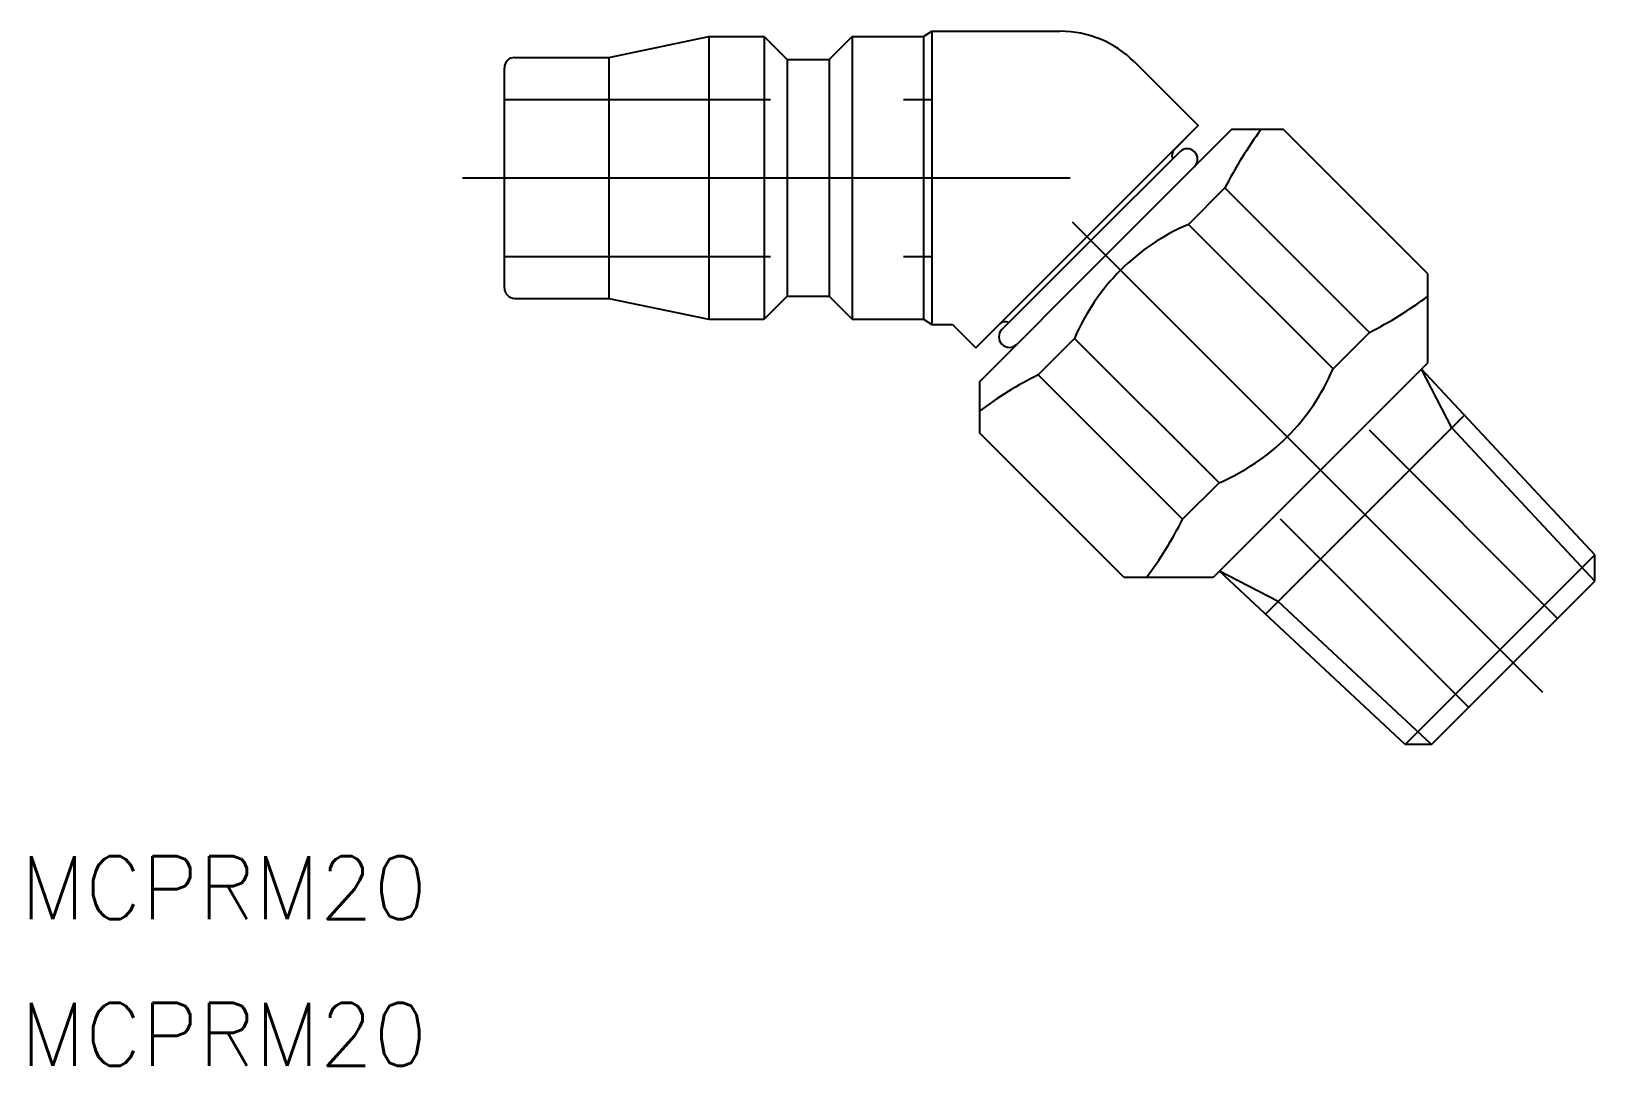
# Model space of a CAD drawing. Extents: x -22.6 to 52, y -42.4 to 7.
import ezdxf

# ---------------------------------------------------------------- set-up
doc = ezdxf.new("R2010")
doc.units = 0
doc.linetypes.add('CENTER', pattern=[50.8, 31.75, -6.35, 6.35, -6.35])
doc.linetypes.add('DASHED', pattern=[19.05, 12.7, -6.35])
doc.layers.get('0').update_dxf_attribs({"linetype": 'CONTINUOUS'})
doc.layers.add('CENTER', color=1, linetype='CENTER')
doc.styles.get("Standard").update_dxf_attribs({"font": 'txt.shx', "height": 3, "bigfont": 'bigfont.shx'})

msp = doc.modelspace()

# ---------------------------------------------------------------- linework, layer by layer
at = {"color": 7, "linetype": 'CONTINUOUS'}
for p, q in [((4.987, 5.75), (9.765, 6.75)), ((9.765, 6.75), (9.765, -6.75)), ((9.765, 6.75), (12.4, 6.75)), ((12.4, 6.75), (12.4, -6.75)), ((12.4, 6.75), (13.5, 5.65)), ((15.5, 5.65), (16.6, 6.75)), ((16.6, 6.75), (16.6, -6.75)), ((16.6, 6.75), (20, 6.75)), ((20, 6.75), (20.4, 7)), ((20, 6.75), (20, -6.75)), ((20.4, 7), (26.536, 7)), ((20.4, 7), (20.4, -7)), ((0, -5.25), (0, 5.25)), ((0.5, 5.75), (4.987, 5.75)), ((4.987, 5.75), (4.987, -5.75)), ((13.5, 5.65), (13.5, -5.65)), ((13.5, 5.65), (15.5, 5.65)), ((15.5, 5.65), (15.5, -5.65)), ((30.071, 5.536), (33.111, 2.496)), ((33.111, 2.496), (27.808, -2.808)), ((34.711, 2.31), (28.7, -3.7)), ((31.98, 1.364), (33.111, 2.496)), ((33.111, 2.496), (31.98, 1.364)), ((37.185, 2.31), (34.711, 2.31)), ((44.08, -4.584), (37.185, 2.31)), ((32.236, 1.25), (27.993, -2.993)), ((32.236, 1.25), (27.993, -2.993)), ((31.899, 0.913), (31.899, 0.913)), ((32.659, -2.216), (34.394, -0.481)), ((34.394, -0.481), (41.289, -7.375)), ((41.289, -7.375), (34.394, -0.481)), ((39.553, -9.11), (32.659, -2.216)), ((32.659, -2.216), (39.553, -9.11)), ((23.289, -7.326), (27.808, -2.808)), ((22.69, -9.711), (28.7, -3.7)), ((23.75, -7.236), (27.993, -2.993)), ((44.08, -8.827), (44.08, -4.584)), ((0.5, -5.75), (4.987, -5.75)), ((4.987, -5.75), (9.765, -6.75)), ((12.4, -6.75), (13.5, -5.65)), ((13.5, -5.65), (15.5, -5.65)), ((15.5, -5.65), (16.6, -6.75)), ((9.765, -6.75), (12.4, -6.75)), ((16.6, -6.75), (20, -6.75)), ((20, -6.75), (20.4, -7)), ((20.4, -7), (21.393, -7)), ((21.393, -7), (22.504, -8.111)), ((22.504, -8.111), (23.636, -6.98)), ((39.553, -9.11), (41.289, -7.375)), ((27.216, -7.659), (25.481, -9.394)), ((34.11, -14.553), (27.216, -7.659)), ((27.216, -7.659), (34.11, -14.553)), ((43.759, -9.147), (44.08, -8.827)), ((25.481, -9.394), (32.375, -16.289)), ((32.375, -16.289), (25.481, -9.394)), ((43.759, -9.147), (34.129, -18.777)), ((52.044, -17.993), (43.777, -9.129)), ((22.69, -12.185), (22.69, -9.711)), ((36.324, -20.825), (45.825, -11.324)), ((29.584, -19.08), (22.69, -12.185)), ((34.11, -14.553), (32.375, -16.289)), ((52.044, -17.993), (42.993, -27.044)), ((52.044, -19.248), (52.044, -17.993)), ((33.827, -19.08), (29.584, -19.08)), ((34.147, -18.759), (33.827, -19.08)), ((42.993, -27.044), (34.129, -18.777)), ((44.248, -27.044), (52.044, -19.248)), ((44.248, -27.044), (42.993, -27.044))]:
    msp.add_line(p, q, dxfattribs=at)
at = {"color": 3, "linetype": 'DASHED'}
for p, q in [((0, 3.75), (20.4, 3.75)), ((0, -3.75), (20.4, -3.75)), ((50.267, -21.024), (41.074, -11.832)), ((46.024, -25.267), (36.832, -16.074))]:
    msp.add_line(p, q, dxfattribs=at)
at = {"color": 3, "linetype": 'CONTINUOUS'}
for p, q in [((45.219, -11.93), (43.777, -9.129)), ((52.044, -19.248), (45.219, -11.93)), ((36.93, -20.219), (34.129, -18.777)), ((44.248, -27.044), (36.93, -20.219))]:
    msp.add_line(p, q, dxfattribs=at)
at = {"color": 7, "linetype": 'CONTINUOUS'}
for centre, radius, start, end in [((26.536, 2), 5, 45, 90), ((0.5, 5.25), 0.5, 90, 180), ((51.347, -9.059), 19, 143.24452, 153.15972), ((32.262, 1.081), 0.4, 135, 204.84792), ((32.262, 1.081), 0.4, 135, 204.8479), ((32.589, 0.896), 0.5, 315, 135), ((32.589, 0.896), 0.5, 315, 135), ((36.655, -11.655), 10.25, 112.94583, 135), ((36.655, -11.655), 10.25, 135, 157.05417), ((0.5, -5.25), 0.5, 180, 270), ((32.71, 9.578), 19, 296.84028, 306.75548), ((24.104, -7.589), 0.5, 135, 315), ((23.919, -7.262), 0.4, 65.15208, 135), ((34.059, -26.347), 19, 116.84028, 126.75548), ((30.114, -5.114), 10.25, 315, 337.05417), ((30.114, -5.114), 10.25, 292.94583, 315), ((15.422, -7.71), 19, 323.24452, 333.15972)]:
    msp.add_arc(centre, radius, start, end, dxfattribs=at)
at = {"layer": 'CENTER', "color": 1, "linetype": 'CENTER'}
for p, q in [((49.56, -24.56), (23.586, 1.414)), ((-2, 0), (27, 0))]:
    msp.add_line(p, q, dxfattribs=at)

# ---------------------------------------------------------------- texts
at = {"color": 7, "linetype": 'CONTINUOUS'}
for p in [(-23.095, -35.379), (-23.095, -42.379)]:
    msp.add_text('MCPRM20', height=3, dxfattribs=at).set_placement(p)

doc.saveas('drawing.dxf')
